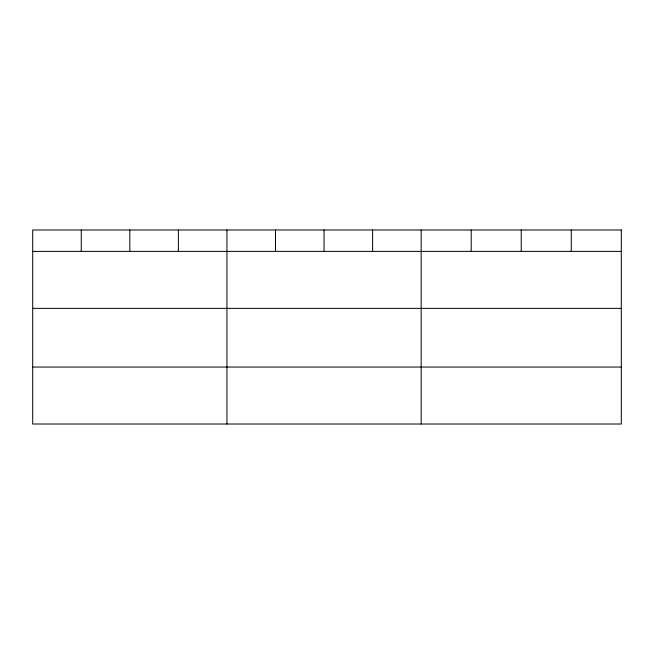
<?xml version="1.0" encoding="UTF-8"?>
<svg xmlns="http://www.w3.org/2000/svg" width="654" height="654" viewBox="0 0 654 654"><rect width="100%" height="100%" fill="white"/><g stroke="black" fill="none" stroke-linecap="round" stroke-linejoin="round"><path stroke-width="0.98" d="M32.7 251.389L621.3 251.389M32.7 308.361L621.3 308.361M32.7 367.049L621.3 367.049M571.269 229.987L571.269 251.389M521.238 229.987L521.238 251.389M471.207 229.987L471.207 251.389M421.176 229.987L421.176 424.013M372.617 229.987L372.617 251.389M324.057 229.987L324.057 251.389M275.498 229.987L275.498 251.389M226.938 229.987L226.938 424.013M178.379 229.987L178.379 251.389M129.819 229.987L129.819 251.389M81.26 229.987L81.26 251.389M621.3 229.987L32.7 229.987L32.7 424.013L621.3 424.013L621.3 229.987"/></g></svg>
